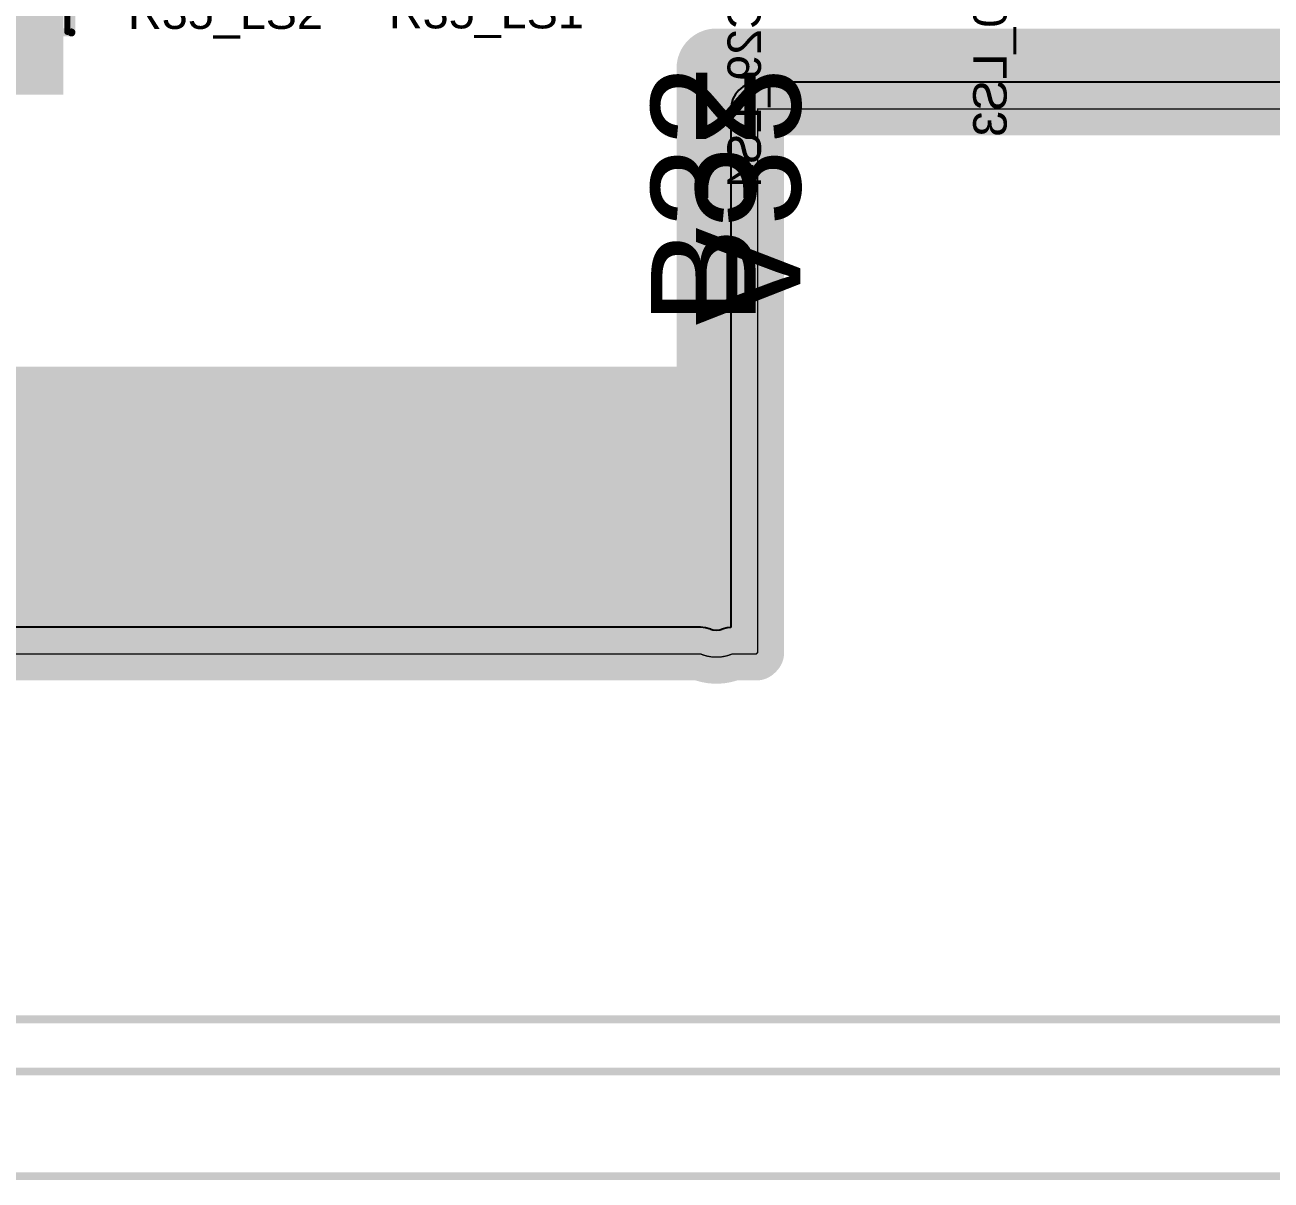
# Model space of a CAD drawing. Header units: inches. Extents: x -0.3 to 12.2, y -3.2 to 4.4.
# Drawn here: x 2.6 to 3.538, y -0.377 to 0.493 of the extents above; entities that cross this region are included whole.
import ezdxf

# ---------------------------------------------------------------- set-up
doc = ezdxf.new("R2010")
doc.units = ezdxf.units.IN
doc.header["$MEASUREMENT"] = 0
for name, color, linetype in [('Board', 76, 'Continuous'), ('Board Layer Stack Bottom Overlay', 54, 'Continuous'), ('Board Layer Stack Bottom Solder', 6, 'Continuous'), ('Bottom Layer_L8', 5, 'Continuous'), ('FAB_DWG_INFO', 1, 'Continuous'), ('Keep-Out Layer', 6, 'Continuous'), ('Plane_L2', 76, 'Continuous'), ('Plane_L4', 136, 'Continuous'), ('Plane_L5', 16, 'Continuous'), ('Plane_L7', 216, 'Continuous'), ('Top Assembly', 6, 'Continuous'), ('Top Overlay', 2, 'Continuous'), ('Top Paste', 8, 'Continuous'), ('Top Solder', 216, 'Continuous'), ('TOP_L1', 1, 'Continuous')]:
    doc.layers.add(name, color=color, linetype=linetype)
doc.styles.add('Arial', font='', dxfattribs={"height": 0.2})
doc.styles.get('Arial').set_extended_font_data('Arial')

# ---------------------------------------------------------------- blocks, each defined once
blk = doc.blocks.new('PCIE_8LANE_EDGE_168')
at = {"layer": 'Board Layer Stack Bottom Solder'}
for points in [[(-1.009, -0.237), (0.341, -0.237), (0.341, -0.021), (-1.009, -0.021)], [(-0.21485, -0.02698), (-0.17885, -0.02698), (-0.17885, -0.20398), (-0.21485, -0.20398)], [(-0.17548, -0.02698), (-0.13948, -0.02698), (-0.13948, -0.20398), (-0.17548, -0.20398)], [(-0.13611, -0.02698), (-0.10011, -0.02698), (-0.10011, -0.20398), (-0.13611, -0.20398)], [(-0.09674, -0.02698), (-0.06074, -0.02698), (-0.06074, -0.20398), (-0.09674, -0.20398)], [(-0.05737, -0.02698), (-0.02137, -0.02698), (-0.02137, -0.20398), (-0.05737, -0.20398)], [(-0.018, -0.02698), (0.018, -0.02698), (0.018, -0.20398), (-0.018, -0.20398)], [(0.02137, -0.02698), (0.05737, -0.02698), (0.05737, -0.20398), (0.02137, -0.20398)], [(0.06074, -0.02698), (0.09674, -0.02698), (0.09674, -0.20398), (0.06074, -0.20398)], [(0.10011, -0.02698), (0.13611, -0.02698), (0.13611, -0.20398), (0.10011, -0.20398)], [(0.13948, -0.02698), (0.17548, -0.02698), (0.17548, -0.20398), (0.13948, -0.20398)], [(0.17885, -0.02698), (0.21485, -0.02698), (0.21485, -0.20398), (0.17885, -0.20398)], [(0.21822, -0.02698), (0.25422, -0.02698), (0.25422, -0.20398), (0.21822, -0.20398)], [(0.25759, -0.02698), (0.29359, -0.02698), (0.29359, -0.20398), (0.25759, -0.20398)], [(0.29696, -0.02698), (0.33296, -0.02698), (0.33296, -0.20398), (0.29696, -0.20398)]]:
    blk.add_hatch(color=6, dxfattribs=at).paths.add_polyline_path(points)
at = {"layer": 'Bottom Layer_L8'}
for points in [[(-0.21085, -0.03098), (-0.18285, -0.03098), (-0.18285, -0.19998), (-0.21085, -0.19998)], [(-0.17148, -0.03098), (-0.14348, -0.03098), (-0.14348, -0.19998), (-0.17148, -0.19998)], [(-0.13211, -0.03098), (-0.10411, -0.03098), (-0.10411, -0.19998), (-0.13211, -0.19998)], [(-0.09274, -0.03098), (-0.06474, -0.03098), (-0.06474, -0.19998), (-0.09274, -0.19998)], [(-0.05337, -0.03098), (-0.02537, -0.03098), (-0.02537, -0.19998), (-0.05337, -0.19998)], [(-0.014, -0.03098), (0.014, -0.03098), (0.014, -0.19998), (-0.014, -0.19998)], [(0.02537, -0.03098), (0.05337, -0.03098), (0.05337, -0.19998), (0.02537, -0.19998)], [(0.06474, -0.03098), (0.09274, -0.03098), (0.09274, -0.19998), (0.06474, -0.19998)], [(0.10411, -0.03098), (0.13211, -0.03098), (0.13211, -0.19998), (0.10411, -0.19998)], [(0.14348, -0.03098), (0.17148, -0.03098), (0.17148, -0.19998), (0.14348, -0.19998)], [(0.18285, -0.03098), (0.21085, -0.03098), (0.21085, -0.19998), (0.18285, -0.19998)], [(0.22222, -0.03098), (0.25022, -0.03098), (0.25022, -0.19998), (0.22222, -0.19998)], [(0.26159, -0.03098), (0.28959, -0.03098), (0.28959, -0.19998), (0.26159, -0.19998)], [(0.30096, -0.03098), (0.32896, -0.03098), (0.32896, -0.19998), (0.30096, -0.19998)]]:
    blk.add_hatch(color=5, dxfattribs=at).paths.add_polyline_path(points)
at = {"layer": 'Top Solder'}
for points in [[(-1.01, -0.237), (0.34, -0.237), (0.34, -0.021), (-1.01, -0.021)], [(-0.21285, -0.02898), (-0.18085, -0.02898), (-0.18085, -0.20198), (-0.21285, -0.20198)], [(-0.17348, -0.02898), (-0.14148, -0.02898), (-0.14148, -0.20198), (-0.17348, -0.20198)], [(-0.13411, -0.02898), (-0.10211, -0.02898), (-0.10211, -0.20198), (-0.13411, -0.20198)], [(-0.09474, -0.02898), (-0.06274, -0.02898), (-0.06274, -0.20198), (-0.09474, -0.20198)], [(-0.05537, -0.02898), (-0.02337, -0.02898), (-0.02337, -0.20198), (-0.05537, -0.20198)], [(-0.016, -0.02898), (0.016, -0.02898), (0.016, -0.20198), (-0.016, -0.20198)], [(0.02337, -0.02898), (0.05537, -0.02898), (0.05537, -0.20198), (0.02337, -0.20198)], [(0.06274, -0.02898), (0.09474, -0.02898), (0.09474, -0.20198), (0.06274, -0.20198)], [(0.10211, -0.02898), (0.13411, -0.02898), (0.13411, -0.20198), (0.10211, -0.20198)], [(0.14148, -0.02898), (0.17348, -0.02898), (0.17348, -0.20198), (0.14148, -0.20198)], [(0.18085, -0.02898), (0.21285, -0.02898), (0.21285, -0.20198), (0.18085, -0.20198)], [(0.22022, -0.02898), (0.25222, -0.02898), (0.25222, -0.20198), (0.22022, -0.20198)], [(0.25959, -0.02898), (0.29159, -0.02898), (0.29159, -0.15898), (0.25959, -0.15898)], [(0.29896, -0.02898), (0.33096, -0.02898), (0.33096, -0.20198), (0.29896, -0.20198)]]:
    blk.add_hatch(color=216, dxfattribs=at).paths.add_polyline_path(points)
at = {"layer": 'TOP_L1'}
for points in [[(-0.21085, -0.03098), (-0.18285, -0.03098), (-0.18285, -0.19998), (-0.21085, -0.19998)], [(-0.17148, -0.03098), (-0.14348, -0.03098), (-0.14348, -0.19998), (-0.17148, -0.19998)], [(-0.13211, -0.03098), (-0.10411, -0.03098), (-0.10411, -0.19998), (-0.13211, -0.19998)], [(-0.09274, -0.03098), (-0.06474, -0.03098), (-0.06474, -0.19998), (-0.09274, -0.19998)], [(-0.05337, -0.03098), (-0.02537, -0.03098), (-0.02537, -0.19998), (-0.05337, -0.19998)], [(-0.014, -0.03098), (0.014, -0.03098), (0.014, -0.19998), (-0.014, -0.19998)], [(0.02537, -0.03098), (0.05337, -0.03098), (0.05337, -0.19998), (0.02537, -0.19998)], [(0.06474, -0.03098), (0.09274, -0.03098), (0.09274, -0.19998), (0.06474, -0.19998)], [(0.10411, -0.03098), (0.13211, -0.03098), (0.13211, -0.19998), (0.10411, -0.19998)], [(0.14348, -0.03098), (0.17148, -0.03098), (0.17148, -0.19998), (0.14348, -0.19998)], [(0.18285, -0.03098), (0.21085, -0.03098), (0.21085, -0.19998), (0.18285, -0.19998)], [(0.22222, -0.03098), (0.25022, -0.03098), (0.25022, -0.19998), (0.22222, -0.19998)], [(0.26159, -0.03098), (0.28959, -0.03098), (0.28959, -0.15698), (0.26159, -0.15698)], [(0.30096, -0.03098), (0.32896, -0.03098), (0.32896, -0.19998), (0.30096, -0.19998)]]:
    blk.add_hatch(color=1, dxfattribs=at).paths.add_polyline_path(points)
at = {"layer": 'Board Layer Stack Bottom Overlay', "style": 'Arial', "text_generation_flag": 2}
blk.add_text('A32', height=0.07874, rotation=270, dxfattribs=at).set_placement((0.29502, 0.01037))
at = {"layer": 'Top Overlay', "style": 'Arial'}
blk.add_text('B32', height=0.07874, rotation=90, dxfattribs=at).set_placement((0.34002, 0.01037))
blk = doc.blocks.new('1812_F_379')
at = {"layer": 'Top Paste'}
for points in [[(-0.13996, 0.06201), (-0.06988, 0.06201), (-0.06988, -0.06201), (-0.13996, -0.06201)], [(0.06988, 0.06201), (0.13996, 0.06201), (0.13996, -0.06201), (0.06988, -0.06201)]]:
    blk.add_hatch(color=8, dxfattribs=at).paths.add_polyline_path(points)
at = {"layer": 'Top Solder'}
for points in [[(-0.14196, 0.06401), (-0.06788, 0.06401), (-0.06788, -0.06401), (-0.14196, -0.06401)], [(0.06788, 0.06401), (0.14196, 0.06401), (0.14196, -0.06401), (0.06788, -0.06401)]]:
    blk.add_hatch(color=216, dxfattribs=at).paths.add_polyline_path(points)
at = {"layer": 'TOP_L1'}
for points in [[(-0.13996, 0.06201), (-0.06988, 0.06201), (-0.06988, -0.06201), (-0.13996, -0.06201)], [(0.06988, 0.06201), (0.13996, 0.06201), (0.13996, -0.06201), (0.06988, -0.06201)]]:
    blk.add_hatch(color=1, dxfattribs=at).paths.add_polyline_path(points)
at = {"layer": 'Top Assembly'}
for points in [[(-0.095, 0.07, 0.006, 0.006, 0), (0.095, 0.07, 0.006, 0.006, 0)], [(-0.095, 0.07, 0.006, 0.006, 0), (-0.095, -0.07, 0.006, 0.006, 0)], [(0.095, 0.07, 0.006, 0.006, 0), (0.095, -0.07, 0.006, 0.006, 0)], [(-0.095, -0.07, 0.006, 0.006, 0), (0.095, -0.07, 0.006, 0.006, 0)]]:
    blk.add_lwpolyline(points, format="xyseb", dxfattribs=at)
for points in [[(-0.0965, 0.07, 0.003, 0.003, 1), (-0.0935, 0.07, 0.003, 0.003, 1)], [(-0.0965, 0.07, 0.003, 0.003, 1), (-0.0935, 0.07, 0.003, 0.003, 1)], [(0.0935, 0.07, 0.003, 0.003, 1), (0.0965, 0.07, 0.003, 0.003, 1)], [(0.0935, 0.07, 0.003, 0.003, 1), (0.0965, 0.07, 0.003, 0.003, 1)], [(-0.0965, -0.07, 0.003, 0.003, 1), (-0.0935, -0.07, 0.003, 0.003, 1)], [(-0.0965, -0.07, 0.003, 0.003, 1), (-0.0935, -0.07, 0.003, 0.003, 1)], [(0.0935, -0.07, 0.003, 0.003, 1), (0.0965, -0.07, 0.003, 0.003, 1)], [(0.0935, -0.07, 0.003, 0.003, 1), (0.0965, -0.07, 0.003, 0.003, 1)]]:
    blk.add_lwpolyline(points, format="xyseb", close=True, dxfattribs=at)
at = {"layer": 'Top Overlay'}
for points in [[(-0.09449, 0.06693, 0.00472, 0.00472, 0), (0.09449, 0.06693, 0.00472, 0.00472, 0)], [(-0.09449, -0.06693, 0.00472, 0.00472, 0), (0.09449, -0.06693, 0.00472, 0.00472, 0)]]:
    blk.add_lwpolyline(points, format="xyseb", dxfattribs=at)
for points in [[(-0.09567, 0.06693, 0.00236, 0.00236, 1), (-0.09331, 0.06693, 0.00236, 0.00236, 1)], [(0.09331, 0.06693, 0.00236, 0.00236, 1), (0.09567, 0.06693, 0.00236, 0.00236, 1)], [(-0.09567, -0.06693, 0.00236, 0.00236, 1), (-0.09331, -0.06693, 0.00236, 0.00236, 1)], [(0.09331, -0.06693, 0.00236, 0.00236, 1), (0.09567, -0.06693, 0.00236, 0.00236, 1)]]:
    blk.add_lwpolyline(points, format="xyseb", close=True, dxfattribs=at)
at = {"layer": 'Top Assembly', "style": 'Arial'}
blk.add_text('F2', height=0.05, dxfattribs=at).set_placement((-0.02304, -0.01604))

msp = doc.modelspace()

# ---------------------------------------------------------------- linework, layer by layer
at = {"layer": 'Board'}
for points in [[(3.15168, 0.02057, 0.001, 0.001, 0), (3.15168, 0.42987, 0.001, 0.001, 0)], [(3.15168, 0.42987, 0.001, 0.001, 0), (3.96702, 0.42987, 0.001, 0.001, 0)], [(2.316, 0.01954, 0.001, 0.001, 0), (3.10865, 0.01954, 0.001, 0.001, 0)], [(3.13264, 0.01954, 0.001, 0.001, -0.204723), (3.10865, 0.01954, 0.001, 0.001, 0)], [(3.13264, 0.01954, 0.001, 0.001, 0), (3.15065, 0.01954, 0.001, 0.001, 0)], [(3.15065, 0.01954, 0.001, 0.001, 0), (3.15168, 0.02057, 0.001, 0.001, 0)]]:
    msp.add_lwpolyline(points, format="xyseb", dxfattribs=at)
for points in [[(3.15143, 0.42987, 0.0005, 0.0005, 1), (3.15193, 0.42987, 0.0005, 0.0005, 1)], [(3.15143, 0.42987, 0.0005, 0.0005, 1), (3.15193, 0.42987, 0.0005, 0.0005, 1)], [(3.1084, 0.01954, 0.0005, 0.0005, 1), (3.1089, 0.01954, 0.0005, 0.0005, 1)], [(3.1084, 0.01954, 0.0005, 0.0005, 1), (3.1089, 0.01954, 0.0005, 0.0005, 1)], [(3.13239, 0.01954, 0.0005, 0.0005, 1), (3.13289, 0.01954, 0.0005, 0.0005, 1)], [(3.13239, 0.01954, 0.0005, 0.0005, 1), (3.13289, 0.01954, 0.0005, 0.0005, 1)], [(3.1504, 0.01954, 0.0005, 0.0005, 1), (3.1509, 0.01954, 0.0005, 0.0005, 1)], [(3.1504, 0.01954, 0.0005, 0.0005, 1), (3.1509, 0.01954, 0.0005, 0.0005, 1)], [(3.15143, 0.02057, 0.0005, 0.0005, 1), (3.15193, 0.02057, 0.0005, 0.0005, 1)], [(3.15143, 0.02057, 0.0005, 0.0005, 1), (3.15193, 0.02057, 0.0005, 0.0005, 1)]]:
    msp.add_lwpolyline(points, format="xyseb", close=True, dxfattribs=at)
at = {"layer": 'FAB_DWG_INFO'}
for points in [[(2.17343, -0.25554, 0.00591, 0.00591, 0), (3.99755, -0.25554, 0.00591, 0.00591, 0)], [(2.17343, -0.29491, 0.00591, 0.00591, 0), (3.99755, -0.29491, 0.00591, 0.00591, 0)], [(2.15816, -0.37365, 0.00591, 0.00591, 0), (3.96702, -0.37365, 0.00591, 0.00591, 0)]]:
    msp.add_lwpolyline(points, format="xyseb", dxfattribs=at)
at = {"layer": 'Keep-Out Layer'}
for points in [[(3.12065, 0.04761, 0.06, 0.06, 0), (3.12065, 0.4604, 0.06, 0.06, 0)], [(3.12065, 0.4604, 0.06, 0.06, 0), (3.96702, 0.4604, 0.06, 0.06, 0)]]:
    msp.add_lwpolyline(points, format="xyseb", dxfattribs=at)
for points in [[(3.10565, 0.4604, 0.03, 0.03, 1), (3.13565, 0.4604, 0.03, 0.03, 1)], [(3.10565, 0.4604, 0.03, 0.03, 1), (3.13565, 0.4604, 0.03, 0.03, 1)], [(3.10565, 0.04761, 0.03, 0.03, 1), (3.13565, 0.04761, 0.03, 0.03, 1)]]:
    msp.add_lwpolyline(points, format="xyseb", close=True, dxfattribs=at)
at = {"layer": 'Plane_L2'}
for p, q in [((3.13497, 0.44103), (3.13311, 0.43756)), ((3.13746, 0.44408), (3.13497, 0.44103)), ((3.14051, 0.44658), (3.13746, 0.44408)), ((3.14398, 0.44843), (3.14051, 0.44658)), ((3.14775, 0.44958), (3.14398, 0.44843)), ((3.15168, 0.44996), (3.14775, 0.44958)), ((3.96702, 0.44996), (3.15168, 0.44996)), ((3.13196, 0.43379), (3.13158, 0.42987)), ((3.13311, 0.43756), (3.13196, 0.43379)), ((3.13158, 0.42987), (3.13158, 0.03953)), ((3.10865, 0.03963), (2.33506, 0.03963)), ((3.11257, 0.03925), (3.10865, 0.03963)), ((3.11634, 0.0381), (3.11257, 0.03925)), ((3.11654, 0.038), (3.11634, 0.0381)), ((3.11655, 0.03802), (3.11654, 0.038)), ((3.11792, 0.03745), (3.11655, 0.03802)), ((3.12474, 0.03802), (3.12337, 0.03745)), ((3.12475, 0.038), (3.12474, 0.03802)), ((3.12495, 0.0381), (3.12475, 0.038)), ((3.12872, 0.03925), (3.12495, 0.0381)), ((3.13158, 0.03953), (3.12872, 0.03925)), ((3.12065, 0.03709), (3.11792, 0.03745)), ((3.12337, 0.03745), (3.12065, 0.03709))]:
    msp.add_line(p, q, dxfattribs=at)
for points in [[(3.15168, 0.02057, 0.04, 0.04, 0), (3.15168, 0.42987, 0.04, 0.04, 0)], [(3.15168, 0.42987, 0.04, 0.04, 0), (3.96702, 0.42987, 0.04, 0.04, 0)], [(2.316, 0.01954, 0.04, 0.04, 0), (3.10865, 0.01954, 0.04, 0.04, 0)], [(3.13264, 0.01954, 0.04, 0.04, -0.204723), (3.10865, 0.01954, 0.04, 0.04, 0)], [(3.13264, 0.01954, 0.04, 0.04, 0), (3.15065, 0.01954, 0.04, 0.04, 0)], [(3.15065, 0.01954, 0.04, 0.04, 0), (3.15168, 0.02057, 0.04, 0.04, 0)]]:
    msp.add_lwpolyline(points, format="xyseb", dxfattribs=at)
for points in [[(3.14168, 0.42987, 0.02, 0.02, 1), (3.16168, 0.42987, 0.02, 0.02, 1)], [(3.14168, 0.42987, 0.02, 0.02, 1), (3.16168, 0.42987, 0.02, 0.02, 1)], [(3.09865, 0.01954, 0.02, 0.02, 1), (3.11865, 0.01954, 0.02, 0.02, 1)], [(3.09865, 0.01954, 0.02, 0.02, 1), (3.11865, 0.01954, 0.02, 0.02, 1)], [(3.12264, 0.01954, 0.02, 0.02, 1), (3.14264, 0.01954, 0.02, 0.02, 1)], [(3.12264, 0.01954, 0.02, 0.02, 1), (3.14264, 0.01954, 0.02, 0.02, 1)], [(3.14065, 0.01954, 0.02, 0.02, 1), (3.16065, 0.01954, 0.02, 0.02, 1)], [(3.14065, 0.01954, 0.02, 0.02, 1), (3.16065, 0.01954, 0.02, 0.02, 1)], [(3.14168, 0.02057, 0.02, 0.02, 1), (3.16168, 0.02057, 0.02, 0.02, 1)], [(3.14168, 0.02057, 0.02, 0.02, 1), (3.16168, 0.02057, 0.02, 0.02, 1)]]:
    msp.add_lwpolyline(points, format="xyseb", close=True, dxfattribs=at)
at = {"layer": 'Plane_L4'}
for p, q in [((3.13497, 0.44103), (3.13311, 0.43756)), ((3.13746, 0.44408), (3.13497, 0.44103)), ((3.14051, 0.44658), (3.13746, 0.44408)), ((3.14398, 0.44843), (3.14051, 0.44658)), ((3.14775, 0.44958), (3.14398, 0.44843)), ((3.15168, 0.44996), (3.14775, 0.44958)), ((3.96702, 0.44996), (3.15168, 0.44996)), ((3.13196, 0.43379), (3.13158, 0.42987)), ((3.13311, 0.43756), (3.13196, 0.43379)), ((3.13158, 0.42987), (3.13158, 0.03953)), ((3.10865, 0.03963), (2.33506, 0.03963)), ((3.11257, 0.03925), (3.10865, 0.03963)), ((3.11634, 0.0381), (3.11257, 0.03925)), ((3.11654, 0.038), (3.11634, 0.0381)), ((3.11655, 0.03802), (3.11654, 0.038)), ((3.11792, 0.03745), (3.11655, 0.03802)), ((3.12474, 0.03802), (3.12337, 0.03745)), ((3.12475, 0.038), (3.12474, 0.03802)), ((3.12495, 0.0381), (3.12475, 0.038)), ((3.12872, 0.03925), (3.12495, 0.0381)), ((3.13158, 0.03953), (3.12872, 0.03925)), ((3.12065, 0.03709), (3.11792, 0.03745)), ((3.12337, 0.03745), (3.12065, 0.03709))]:
    msp.add_line(p, q, dxfattribs=at)
for points in [[(3.15168, 0.02057, 0.04, 0.04, 0), (3.15168, 0.42987, 0.04, 0.04, 0)], [(3.15168, 0.42987, 0.04, 0.04, 0), (3.96702, 0.42987, 0.04, 0.04, 0)], [(2.316, 0.01954, 0.04, 0.04, 0), (3.10865, 0.01954, 0.04, 0.04, 0)], [(3.13264, 0.01954, 0.04, 0.04, -0.204723), (3.10865, 0.01954, 0.04, 0.04, 0)], [(3.13264, 0.01954, 0.04, 0.04, 0), (3.15065, 0.01954, 0.04, 0.04, 0)], [(3.15065, 0.01954, 0.04, 0.04, 0), (3.15168, 0.02057, 0.04, 0.04, 0)]]:
    msp.add_lwpolyline(points, format="xyseb", dxfattribs=at)
for points in [[(3.14168, 0.42987, 0.02, 0.02, 1), (3.16168, 0.42987, 0.02, 0.02, 1)], [(3.14168, 0.42987, 0.02, 0.02, 1), (3.16168, 0.42987, 0.02, 0.02, 1)], [(3.09865, 0.01954, 0.02, 0.02, 1), (3.11865, 0.01954, 0.02, 0.02, 1)], [(3.09865, 0.01954, 0.02, 0.02, 1), (3.11865, 0.01954, 0.02, 0.02, 1)], [(3.12264, 0.01954, 0.02, 0.02, 1), (3.14264, 0.01954, 0.02, 0.02, 1)], [(3.12264, 0.01954, 0.02, 0.02, 1), (3.14264, 0.01954, 0.02, 0.02, 1)], [(3.14065, 0.01954, 0.02, 0.02, 1), (3.16065, 0.01954, 0.02, 0.02, 1)], [(3.14065, 0.01954, 0.02, 0.02, 1), (3.16065, 0.01954, 0.02, 0.02, 1)], [(3.14168, 0.02057, 0.02, 0.02, 1), (3.16168, 0.02057, 0.02, 0.02, 1)], [(3.14168, 0.02057, 0.02, 0.02, 1), (3.16168, 0.02057, 0.02, 0.02, 1)]]:
    msp.add_lwpolyline(points, format="xyseb", close=True, dxfattribs=at)
at = {"layer": 'Plane_L5'}
for p, q in [((3.13497, 0.44103), (3.13311, 0.43756)), ((3.13746, 0.44408), (3.13497, 0.44103)), ((3.14051, 0.44658), (3.13746, 0.44408)), ((3.14398, 0.44843), (3.14051, 0.44658)), ((3.14775, 0.44958), (3.14398, 0.44843)), ((3.15168, 0.44996), (3.14775, 0.44958)), ((3.96702, 0.44996), (3.15168, 0.44996)), ((3.13196, 0.43379), (3.13158, 0.42987)), ((3.13311, 0.43756), (3.13196, 0.43379)), ((3.13158, 0.42987), (3.13158, 0.03953)), ((3.10865, 0.03963), (2.33506, 0.03963)), ((3.11257, 0.03925), (3.10865, 0.03963)), ((3.11634, 0.0381), (3.11257, 0.03925)), ((3.11654, 0.038), (3.11634, 0.0381)), ((3.11655, 0.03802), (3.11654, 0.038)), ((3.11792, 0.03745), (3.11655, 0.03802)), ((3.12474, 0.03802), (3.12337, 0.03745)), ((3.12475, 0.038), (3.12474, 0.03802)), ((3.12495, 0.0381), (3.12475, 0.038)), ((3.12872, 0.03925), (3.12495, 0.0381)), ((3.13158, 0.03953), (3.12872, 0.03925)), ((3.12065, 0.03709), (3.11792, 0.03745)), ((3.12337, 0.03745), (3.12065, 0.03709))]:
    msp.add_line(p, q, dxfattribs=at)
for points in [[(3.15168, 0.02057, 0.04, 0.04, 0), (3.15168, 0.42987, 0.04, 0.04, 0)], [(3.15168, 0.42987, 0.04, 0.04, 0), (3.96702, 0.42987, 0.04, 0.04, 0)], [(2.316, 0.01954, 0.04, 0.04, 0), (3.10865, 0.01954, 0.04, 0.04, 0)], [(3.13264, 0.01954, 0.04, 0.04, -0.204723), (3.10865, 0.01954, 0.04, 0.04, 0)], [(3.13264, 0.01954, 0.04, 0.04, 0), (3.15065, 0.01954, 0.04, 0.04, 0)], [(3.15065, 0.01954, 0.04, 0.04, 0), (3.15168, 0.02057, 0.04, 0.04, 0)]]:
    msp.add_lwpolyline(points, format="xyseb", dxfattribs=at)
for points in [[(3.14168, 0.42987, 0.02, 0.02, 1), (3.16168, 0.42987, 0.02, 0.02, 1)], [(3.14168, 0.42987, 0.02, 0.02, 1), (3.16168, 0.42987, 0.02, 0.02, 1)], [(3.09865, 0.01954, 0.02, 0.02, 1), (3.11865, 0.01954, 0.02, 0.02, 1)], [(3.09865, 0.01954, 0.02, 0.02, 1), (3.11865, 0.01954, 0.02, 0.02, 1)], [(3.12264, 0.01954, 0.02, 0.02, 1), (3.14264, 0.01954, 0.02, 0.02, 1)], [(3.12264, 0.01954, 0.02, 0.02, 1), (3.14264, 0.01954, 0.02, 0.02, 1)], [(3.14065, 0.01954, 0.02, 0.02, 1), (3.16065, 0.01954, 0.02, 0.02, 1)], [(3.14065, 0.01954, 0.02, 0.02, 1), (3.16065, 0.01954, 0.02, 0.02, 1)], [(3.14168, 0.02057, 0.02, 0.02, 1), (3.16168, 0.02057, 0.02, 0.02, 1)], [(3.14168, 0.02057, 0.02, 0.02, 1), (3.16168, 0.02057, 0.02, 0.02, 1)]]:
    msp.add_lwpolyline(points, format="xyseb", close=True, dxfattribs=at)
at = {"layer": 'Plane_L7'}
for p, q in [((3.13497, 0.44103), (3.13311, 0.43756)), ((3.13746, 0.44408), (3.13497, 0.44103)), ((3.14051, 0.44658), (3.13746, 0.44408)), ((3.14398, 0.44843), (3.14051, 0.44658)), ((3.14775, 0.44958), (3.14398, 0.44843)), ((3.15168, 0.44996), (3.14775, 0.44958)), ((3.96702, 0.44996), (3.15168, 0.44996)), ((3.13196, 0.43379), (3.13158, 0.42987)), ((3.13311, 0.43756), (3.13196, 0.43379)), ((3.13158, 0.42987), (3.13158, 0.03953)), ((3.10865, 0.03963), (2.33506, 0.03963)), ((3.11257, 0.03925), (3.10865, 0.03963)), ((3.11634, 0.0381), (3.11257, 0.03925)), ((3.11654, 0.038), (3.11634, 0.0381)), ((3.11655, 0.03802), (3.11654, 0.038)), ((3.11792, 0.03745), (3.11655, 0.03802)), ((3.12474, 0.03802), (3.12337, 0.03745)), ((3.12475, 0.038), (3.12474, 0.03802)), ((3.12495, 0.0381), (3.12475, 0.038)), ((3.12872, 0.03925), (3.12495, 0.0381)), ((3.13158, 0.03953), (3.12872, 0.03925)), ((3.12065, 0.03709), (3.11792, 0.03745)), ((3.12337, 0.03745), (3.12065, 0.03709))]:
    msp.add_line(p, q, dxfattribs=at)
for points in [[(3.15168, 0.02057, 0.04, 0.04, 0), (3.15168, 0.42987, 0.04, 0.04, 0)], [(3.15168, 0.42987, 0.04, 0.04, 0), (3.96702, 0.42987, 0.04, 0.04, 0)], [(2.316, 0.01954, 0.04, 0.04, 0), (3.10865, 0.01954, 0.04, 0.04, 0)], [(3.13264, 0.01954, 0.04, 0.04, -0.204723), (3.10865, 0.01954, 0.04, 0.04, 0)], [(3.13264, 0.01954, 0.04, 0.04, 0), (3.15065, 0.01954, 0.04, 0.04, 0)], [(3.15065, 0.01954, 0.04, 0.04, 0), (3.15168, 0.02057, 0.04, 0.04, 0)]]:
    msp.add_lwpolyline(points, format="xyseb", dxfattribs=at)
for points in [[(3.14168, 0.42987, 0.02, 0.02, 1), (3.16168, 0.42987, 0.02, 0.02, 1)], [(3.14168, 0.42987, 0.02, 0.02, 1), (3.16168, 0.42987, 0.02, 0.02, 1)], [(3.09865, 0.01954, 0.02, 0.02, 1), (3.11865, 0.01954, 0.02, 0.02, 1)], [(3.09865, 0.01954, 0.02, 0.02, 1), (3.11865, 0.01954, 0.02, 0.02, 1)], [(3.12264, 0.01954, 0.02, 0.02, 1), (3.14264, 0.01954, 0.02, 0.02, 1)], [(3.12264, 0.01954, 0.02, 0.02, 1), (3.14264, 0.01954, 0.02, 0.02, 1)], [(3.14065, 0.01954, 0.02, 0.02, 1), (3.16065, 0.01954, 0.02, 0.02, 1)], [(3.14065, 0.01954, 0.02, 0.02, 1), (3.16065, 0.01954, 0.02, 0.02, 1)], [(3.14168, 0.02057, 0.02, 0.02, 1), (3.16168, 0.02057, 0.02, 0.02, 1)], [(3.14168, 0.02057, 0.02, 0.02, 1), (3.16168, 0.02057, 0.02, 0.02, 1)]]:
    msp.add_lwpolyline(points, format="xyseb", close=True, dxfattribs=at)

# ---------------------------------------------------------------- block references
at = {"rotation": 90}
msp.add_blockref('1812_F_379', (2.565, 0.58244), dxfattribs=at)
msp.add_blockref('PCIE_8LANE_EDGE_168', (2.81018, 0.25672))

# ---------------------------------------------------------------- texts
at = {"layer": 'Board Layer Stack Bottom Overlay', "style": 'Arial', "text_generation_flag": 2}
for s, p in [('C30_LS3', (3.33922, 0.55561)), ('C29_LS4', (3.15422, 0.51558))]:
    msp.add_text(s, height=0.025197, rotation=90, dxfattribs=at).set_placement(p)
at = {"layer": 'Top Overlay', "style": 'Arial'}
for s, p in [('R35_LS2', (2.67761, 0.4901)), ('R35_LS1', (2.87408, 0.49049))]:
    msp.add_text(s, height=0.025197, dxfattribs=at).set_placement(p)

doc.saveas('drawing.dxf')
